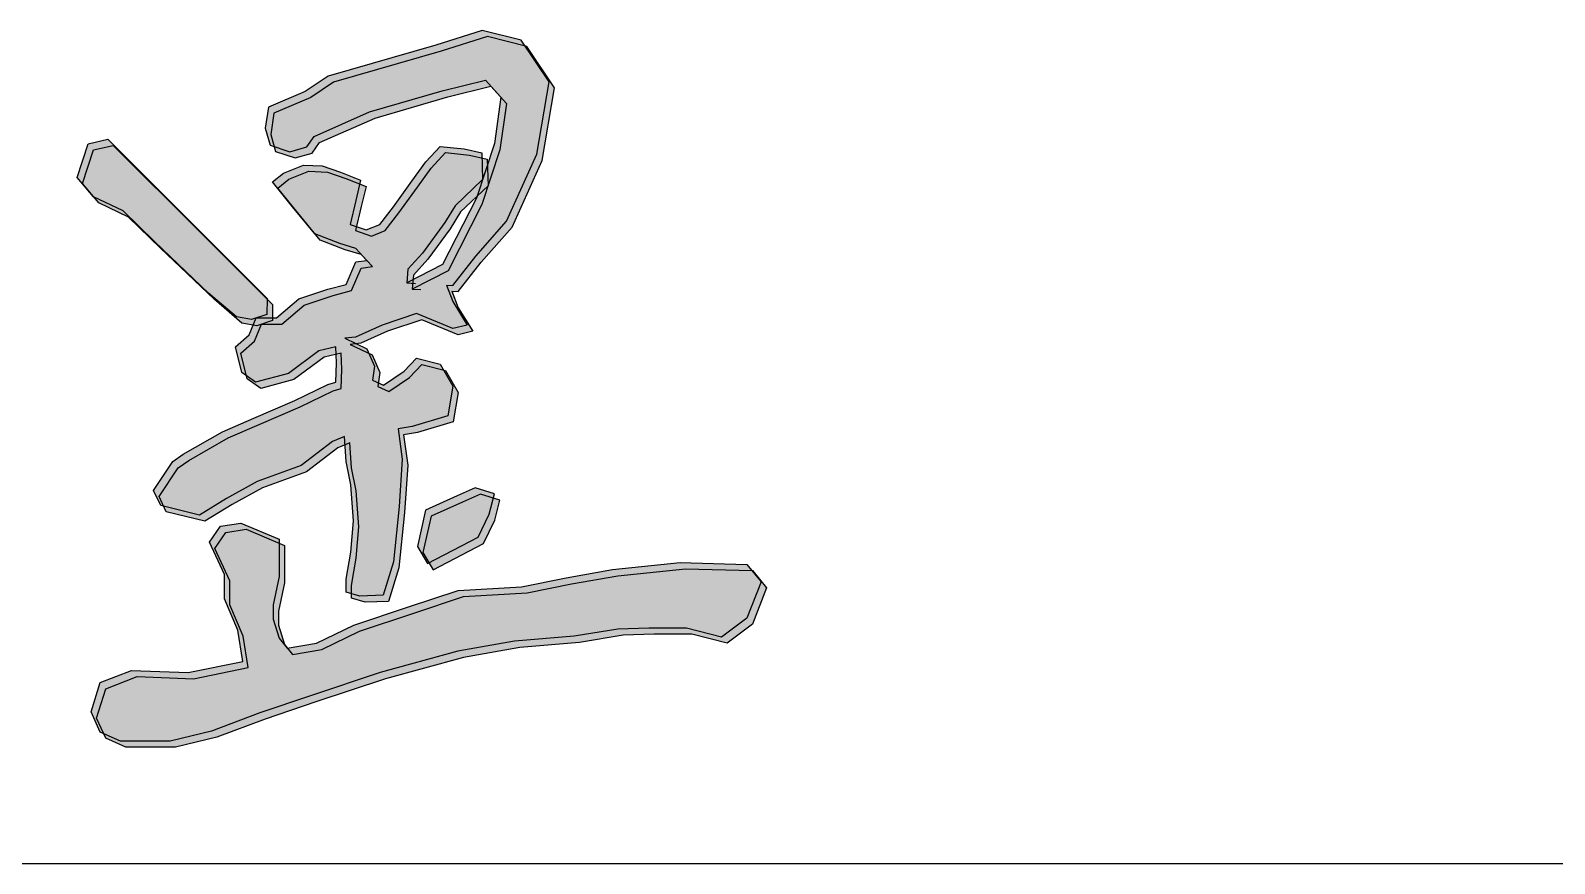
# Model space of a CAD drawing. Header units: inches. Extents: x -2316 to 955, y -265 to 742.
# Drawn here: x -1742.17 to -1733.62, y -160.74 to -156.06 of the extents above; entities that cross this region are included whole.
import ezdxf

# ---------------------------------------------------------------- set-up
doc = ezdxf.new("R2010")
doc.units = ezdxf.units.IN
doc.header["$LTSCALE"] = 1000
doc.header["$MEASUREMENT"] = 0
doc.layers.add('文字和字符', color=7, linetype='Continuous')

# ---------------------------------------------------------------- blocks, each defined once
blk = doc.blocks.new('TKK')
at = {"layer": '文字和字符', "lineweight": 25}
for points in [[(1153.985, 215.671), (1154.237, 216.013), (1154.354, 216.202), (1154.662, 216.497), (1154.652, 216.797), (1154.454, 216.842), (1154.183, 216.869), (1154.022, 216.695), (1153.867, 216.48), (1153.66, 216.191), (1153.506, 215.993), (1153.353, 215.93), (1153.173, 215.993), (1153.236, 216.263), (1153.29, 216.489), (1153.065, 216.579), (1152.857, 216.651), (1152.65, 216.66), (1152.424, 216.57), (1152.298, 216.471), (1152.524, 216.191), (1152.776, 215.885), (1153.056, 215.777), (1153.236, 215.723), (1153.362, 215.588), (1153.236, 215.57), (1153.128, 215.318), (1152.92, 215.263), (1152.596, 215.155), (1152.343, 214.941), (1152.117, 214.941), (1152.037, 214.75), (1151.883, 214.615), (1151.955, 214.326), (1152.109, 214.218), (1152.478, 214.317), (1152.821, 214.57), (1153.01, 214.615), (1153.019, 214.435), (1153.01, 214.218), (1152.92, 214.191), (1152.551, 214.011), (1152.091, 213.813), (1151.739, 213.66), (1151.297, 213.408), (1151.18, 213.326), (1150.964, 213.002), (1151.045, 212.831), (1151.478, 212.723), (1151.784, 212.912), (1152.127, 213.101), (1152.623, 213.281), (1152.974, 213.552), (1153.11, 213.606), (1153.128, 213.326), (1153.182, 213.065), (1153.209, 212.66), (1153.182, 212.308), (1153.128, 212.002), (1153.128, 211.858), (1153.281, 211.813), (1153.543, 211.822), (1153.66, 212.2), (1153.723, 212.822), (1153.759, 213.353), (1153.711, 213.694), (1153.869, 213.722), (1154.269, 213.841), (1154.326, 214.173), (1154.185, 214.421), (1153.92, 214.488), (1153.779, 214.342), (1153.548, 214.184), (1153.424, 214.24), (1153.446, 214.398), (1153.362, 214.595), (1153.114, 214.714), (1153.232, 214.725), (1153.531, 214.86), (1153.92, 214.99), (1154.326, 214.821), (1154.489, 214.86), (1154.328, 215.125), (1154.256, 215.311), (1154.327, 215.307), (1154.584, 215.637), (1154.932, 216.031), (1155.272, 216.782), (1155.409, 217.597), (1155.097, 218.064), (1154.657, 218.174), (1154.135, 218.009), (1152.925, 217.661), (1152.668, 217.487), (1152.256, 217.313), (1152.219, 217.075), (1152.274, 216.882), (1152.494, 216.809), (1152.687, 216.864), (1152.769, 216.983), (1153.392, 217.258), (1154.208, 217.496), (1154.694, 217.615), (1154.868, 217.423), (1154.795, 216.901), (1154.593, 216.287), (1154.212, 215.542), (1153.81, 215.334), (1153.822, 215.491)], [(1154.045, 215.602), (1154.298, 215.944), (1154.415, 216.133), (1154.723, 216.427), (1154.713, 216.728), (1154.514, 216.773), (1154.244, 216.8), (1154.083, 216.626), (1153.928, 216.41), (1153.72, 216.122), (1153.567, 215.924), (1153.414, 215.861), (1153.233, 215.924), (1153.297, 216.194), (1153.351, 216.419), (1153.125, 216.51), (1152.918, 216.582), (1152.71, 216.591), (1152.485, 216.501), (1152.359, 216.401), (1152.584, 216.122), (1152.837, 215.816), (1153.116, 215.708), (1153.297, 215.654), (1153.423, 215.519), (1153.297, 215.5), (1153.188, 215.248), (1152.981, 215.194), (1152.656, 215.086), (1152.404, 214.872), (1152.178, 214.872), (1152.097, 214.681), (1151.944, 214.546), (1152.016, 214.257), (1152.169, 214.149), (1152.539, 214.248), (1152.882, 214.5), (1153.071, 214.546), (1153.08, 214.365), (1153.071, 214.149), (1152.981, 214.122), (1152.611, 213.942), (1152.151, 213.744), (1151.8, 213.591), (1151.358, 213.338), (1151.241, 213.257), (1151.024, 212.933), (1151.105, 212.762), (1151.538, 212.654), (1151.845, 212.843), (1152.187, 213.032), (1152.683, 213.212), (1153.035, 213.482), (1153.17, 213.536), (1153.188, 213.257), (1153.242, 212.996), (1153.27, 212.59), (1153.242, 212.239), (1153.188, 211.933), (1153.188, 211.789), (1153.342, 211.744), (1153.603, 211.753), (1153.72, 212.131), (1153.784, 212.753), (1153.82, 213.284), (1153.772, 213.625), (1153.93, 213.653), (1154.33, 213.771), (1154.386, 214.104), (1154.245, 214.351), (1153.98, 214.419), (1153.839, 214.273), (1153.608, 214.115), (1153.484, 214.171), (1153.507, 214.329), (1153.422, 214.526), (1153.174, 214.644), (1153.293, 214.656), (1153.591, 214.791), (1153.98, 214.92), (1154.386, 214.751), (1154.55, 214.791), (1154.388, 215.056), (1154.316, 215.241), (1154.388, 215.238), (1154.645, 215.567), (1154.993, 215.961), (1155.332, 216.712), (1155.47, 217.527), (1155.158, 217.995), (1154.718, 218.104), (1154.196, 217.94), (1152.986, 217.592), (1152.729, 217.418), (1152.316, 217.243), (1152.28, 217.005), (1152.335, 216.813), (1152.555, 216.74), (1152.747, 216.795), (1152.83, 216.914), (1153.453, 217.189), (1154.269, 217.427), (1154.755, 217.546), (1154.929, 217.353), (1154.856, 216.831), (1154.654, 216.218), (1154.273, 215.472), (1153.871, 215.265), (1153.883, 215.421)]]:
    blk.add_hatch(color=1, dxfattribs=at).paths.add_polyline_path(points)
h = blk.add_hatch(color=1, dxfattribs=at)
h.paths.add_polyline_path([(1151.582, 215.221), (1151.895, 214.952), (1152.062, 214.923), (1152.237, 214.981), (1152.24, 215.16), (1151.419, 215.982), (1150.449, 216.95), (1150.228, 216.9), (1150.105, 216.522), (1150.287, 216.304), (1150.621, 216.144), (1150.978, 215.795)])
h.paths.add_polyline_path([(1154.021, 212.781), (1153.931, 212.372), (1154.044, 212.179), (1154.612, 212.474), (1154.737, 212.735), (1154.794, 212.962), (1154.578, 213.03), (1154.374, 212.94)])
h.paths.add_polyline_path([(1151.966, 211.078), (1151.352, 210.954), (1150.716, 210.976), (1150.364, 210.84), (1150.262, 210.511), (1150.364, 210.284), (1150.591, 210.182), (1151.148, 210.182), (1151.613, 210.295), (1152.159, 210.5), (1152.727, 210.693), (1153.51, 210.954), (1154.385, 211.192), (1155.021, 211.305), (1155.691, 211.362), (1156.18, 211.442), (1156.532, 211.453), (1156.952, 211.453), (1157.349, 211.351), (1157.633, 211.566), (1157.792, 211.975), (1157.633, 212.168), (1156.884, 212.191), (1156.123, 212.111), (1155.6, 212.02), (1155.1, 211.918), (1154.387, 211.877), (1153.828, 211.691), (1153.215, 211.487), (1152.795, 211.283), (1152.465, 211.226), (1152.374, 211.339), (1152.306, 211.555), (1152.306, 211.714), (1152.374, 212.032), (1152.374, 212.281), (1152.374, 212.452), (1151.943, 212.633), (1151.716, 212.599), (1151.591, 212.418), (1151.761, 212.054), (1151.761, 211.782), (1151.909, 211.43)])
h = blk.add_hatch(color=1, dxfattribs=at)
h.paths.add_polyline_path([(1151.643, 215.152), (1151.956, 214.883), (1152.123, 214.853), (1152.298, 214.912), (1152.301, 215.091), (1151.479, 215.912), (1150.51, 216.881), (1150.289, 216.831), (1150.165, 216.453), (1150.347, 216.235), (1150.682, 216.075), (1151.039, 215.726)])
h.paths.add_polyline_path([(1154.082, 212.711), (1153.991, 212.303), (1154.105, 212.11), (1154.673, 212.405), (1154.798, 212.666), (1154.854, 212.893), (1154.639, 212.961), (1154.434, 212.87)])
h.paths.add_polyline_path([(1152.026, 211.009), (1151.413, 210.884), (1150.777, 210.907), (1150.425, 210.771), (1150.322, 210.442), (1150.425, 210.215), (1150.652, 210.113), (1151.208, 210.113), (1151.674, 210.226), (1152.219, 210.43), (1152.787, 210.623), (1153.571, 210.884), (1154.446, 211.123), (1155.082, 211.236), (1155.752, 211.293), (1156.24, 211.372), (1156.592, 211.384), (1157.013, 211.384), (1157.41, 211.282), (1157.694, 211.497), (1157.853, 211.906), (1157.694, 212.099), (1156.944, 212.121), (1156.183, 212.042), (1155.661, 211.951), (1155.161, 211.849), (1154.448, 211.808), (1153.889, 211.622), (1153.276, 211.418), (1152.855, 211.213), (1152.526, 211.157), (1152.435, 211.27), (1152.367, 211.486), (1152.367, 211.645), (1152.435, 211.962), (1152.435, 212.212), (1152.435, 212.382), (1152.004, 212.564), (1151.776, 212.53), (1151.651, 212.348), (1151.822, 211.985), (1151.822, 211.713), (1151.969, 211.361)])
at = {"layer": '文字和字符'}
blk.add_line((1065.4, 208.806), (1179, 208.806), dxfattribs=at)
at = {"layer": '文字和字符', "color": 1, "lineweight": 25}
for points in [[(1154.256, 215.311), (1154.327, 215.307), (1154.584, 215.637), (1154.932, 216.031), (1155.272, 216.782), (1155.409, 217.597), (1155.097, 218.064), (1154.657, 218.174), (1154.135, 218.009), (1152.925, 217.661), (1152.668, 217.487), (1152.256, 217.313), (1152.219, 217.075), (1152.274, 216.882), (1152.494, 216.809), (1152.687, 216.864), (1152.769, 216.983)], [(1154.316, 215.241), (1154.388, 215.238), (1154.645, 215.567), (1154.993, 215.961), (1155.332, 216.712), (1155.47, 217.527), (1155.158, 217.995), (1154.718, 218.104), (1154.196, 217.94), (1152.986, 217.592), (1152.729, 217.418), (1152.316, 217.243), (1152.28, 217.005), (1152.335, 216.813), (1152.555, 216.74), (1152.747, 216.795), (1152.83, 216.914)], [(1152.769, 216.983), (1153.392, 217.258), (1154.208, 217.496), (1154.694, 217.615), (1154.868, 217.423), (1154.795, 216.901), (1154.593, 216.287), (1154.212, 215.542), (1153.81, 215.334), (1153.906, 215.329)], [(1152.83, 216.914), (1153.453, 217.189), (1154.269, 217.427), (1154.755, 217.546), (1154.929, 217.353), (1154.856, 216.831), (1154.654, 216.218), (1154.273, 215.472), (1153.871, 215.265), (1153.966, 215.26)], [(1150.449, 216.95), (1151.419, 215.982), (1152.24, 215.16), (1152.237, 214.981), (1152.062, 214.923), (1151.895, 214.952), (1151.582, 215.221), (1150.978, 215.795), (1150.621, 216.144), (1150.287, 216.304), (1150.105, 216.522), (1150.228, 216.9), (1150.449, 216.95)], [(1150.51, 216.881), (1151.479, 215.912), (1152.301, 215.091), (1152.298, 214.912), (1152.123, 214.853), (1151.956, 214.883), (1151.643, 215.152), (1151.039, 215.726), (1150.682, 216.075), (1150.347, 216.235), (1150.165, 216.453), (1150.289, 216.831), (1150.51, 216.881)], [(1154.256, 215.311), (1154.328, 215.125), (1154.489, 214.86), (1154.326, 214.821), (1153.92, 214.99), (1153.531, 214.86), (1153.232, 214.725), (1153.114, 214.714), (1153.362, 214.595), (1153.446, 214.398), (1153.424, 214.24), (1153.548, 214.184), (1153.779, 214.342), (1153.92, 214.488), (1154.185, 214.421), (1154.326, 214.173), (1154.269, 213.841), (1153.869, 213.722), (1153.711, 213.694), (1153.759, 213.353), (1153.723, 212.822), (1153.66, 212.2), (1153.543, 211.822), (1153.281, 211.813), (1153.128, 211.858), (1153.128, 212.002), (1153.182, 212.308), (1153.209, 212.66), (1153.182, 213.065), (1153.128, 213.326), (1153.11, 213.606), (1152.974, 213.552), (1152.623, 213.281), (1152.127, 213.101), (1151.784, 212.912), (1151.478, 212.723), (1151.045, 212.831), (1150.964, 213.002), (1151.18, 213.326), (1151.297, 213.408), (1151.739, 213.66), (1152.091, 213.813), (1152.551, 214.011), (1152.92, 214.191), (1153.01, 214.218), (1153.019, 214.435), (1153.01, 214.615), (1153.01, 214.615), (1152.821, 214.57), (1152.478, 214.317), (1152.109, 214.218), (1151.955, 214.326), (1151.883, 214.615), (1152.037, 214.75), (1152.117, 214.941), (1152.343, 214.941), (1152.596, 215.155), (1152.92, 215.263), (1153.128, 215.318), (1153.236, 215.57), (1153.362, 215.588), (1153.236, 215.723), (1153.056, 215.777), (1152.776, 215.885), (1152.524, 216.191), (1152.298, 216.471), (1152.424, 216.57), (1152.65, 216.66), (1152.857, 216.651), (1153.065, 216.579), (1153.29, 216.489), (1153.236, 216.263), (1153.173, 215.993), (1153.353, 215.93), (1153.506, 215.993), (1153.66, 216.191), (1153.867, 216.48), (1154.022, 216.695), (1154.183, 216.869), (1154.454, 216.842), (1154.652, 216.797), (1154.662, 216.497), (1154.354, 216.202), (1154.237, 216.013), (1153.985, 215.671), (1153.822, 215.491), (1153.81, 215.334)], [(1154.316, 215.241), (1154.388, 215.056), (1154.55, 214.791), (1154.386, 214.751), (1153.98, 214.92), (1153.591, 214.791), (1153.293, 214.656), (1153.174, 214.644), (1153.422, 214.526), (1153.507, 214.329), (1153.484, 214.171), (1153.608, 214.115), (1153.839, 214.273), (1153.98, 214.419), (1154.245, 214.351), (1154.386, 214.104), (1154.33, 213.771), (1153.93, 213.653), (1153.772, 213.625), (1153.82, 213.284), (1153.784, 212.753), (1153.72, 212.131), (1153.603, 211.753), (1153.342, 211.744), (1153.188, 211.789), (1153.188, 211.933), (1153.242, 212.239), (1153.27, 212.59), (1153.242, 212.996), (1153.188, 213.257), (1153.17, 213.536), (1153.035, 213.482), (1152.683, 213.212), (1152.187, 213.032), (1151.845, 212.843), (1151.538, 212.654), (1151.105, 212.762), (1151.024, 212.933), (1151.241, 213.257), (1151.358, 213.338), (1151.8, 213.591), (1152.151, 213.744), (1152.611, 213.942), (1152.981, 214.122), (1153.071, 214.149), (1153.08, 214.365), (1153.071, 214.546), (1153.071, 214.546), (1152.882, 214.5), (1152.539, 214.248), (1152.169, 214.149), (1152.016, 214.257), (1151.944, 214.546), (1152.097, 214.681), (1152.178, 214.872), (1152.404, 214.872), (1152.656, 215.086), (1152.981, 215.194), (1153.188, 215.248), (1153.297, 215.5), (1153.423, 215.519), (1153.297, 215.654), (1153.116, 215.708), (1152.837, 215.816), (1152.584, 216.122), (1152.359, 216.401), (1152.485, 216.501), (1152.71, 216.591), (1152.918, 216.582), (1153.125, 216.51), (1153.351, 216.419), (1153.297, 216.194), (1153.233, 215.924), (1153.414, 215.861), (1153.567, 215.924), (1153.72, 216.122), (1153.928, 216.41), (1154.083, 216.626), (1154.244, 216.8), (1154.514, 216.773), (1154.713, 216.728), (1154.723, 216.427), (1154.415, 216.133), (1154.298, 215.944), (1154.045, 215.602), (1153.883, 215.421), (1153.871, 215.265)], [(1154.374, 212.94), (1154.021, 212.781), (1153.931, 212.372), (1154.044, 212.179), (1154.612, 212.474), (1154.737, 212.735), (1154.794, 212.962), (1154.578, 213.03), (1154.374, 212.94)], [(1154.434, 212.87), (1154.082, 212.711), (1153.991, 212.303), (1154.105, 212.11), (1154.673, 212.405), (1154.798, 212.666), (1154.854, 212.893), (1154.639, 212.961), (1154.434, 212.87)], [(1151.943, 212.633), (1152.374, 212.452), (1152.374, 212.281), (1152.374, 212.032), (1152.306, 211.714), (1152.306, 211.555), (1152.374, 211.339), (1152.465, 211.226), (1152.795, 211.283), (1153.215, 211.487), (1153.828, 211.691), (1154.387, 211.877), (1155.1, 211.918), (1155.6, 212.02), (1156.123, 212.111), (1156.884, 212.191), (1157.633, 212.168), (1157.792, 211.975), (1157.633, 211.566), (1157.349, 211.351), (1156.952, 211.453), (1156.532, 211.453), (1156.18, 211.442), (1155.691, 211.362), (1155.021, 211.305), (1154.385, 211.192), (1153.51, 210.954), (1152.727, 210.693), (1152.159, 210.5), (1151.613, 210.295), (1151.148, 210.182), (1150.591, 210.182), (1150.364, 210.284), (1150.262, 210.511), (1150.364, 210.84), (1150.716, 210.976), (1151.352, 210.954), (1151.966, 211.078), (1151.909, 211.43), (1151.761, 211.782), (1151.761, 212.054), (1151.591, 212.418), (1151.716, 212.599), (1151.943, 212.633)], [(1152.004, 212.564), (1152.435, 212.382), (1152.435, 212.212), (1152.435, 211.962), (1152.367, 211.645), (1152.367, 211.486), (1152.435, 211.27), (1152.526, 211.157), (1152.855, 211.213), (1153.276, 211.418), (1153.889, 211.622), (1154.448, 211.808), (1155.161, 211.849), (1155.661, 211.951), (1156.183, 212.042), (1156.944, 212.121), (1157.694, 212.099), (1157.853, 211.906), (1157.694, 211.497), (1157.41, 211.282), (1157.013, 211.384), (1156.592, 211.384), (1156.24, 211.372), (1155.752, 211.293), (1155.082, 211.236), (1154.446, 211.123), (1153.571, 210.884), (1152.787, 210.623), (1152.219, 210.43), (1151.674, 210.226), (1151.208, 210.113), (1150.652, 210.113), (1150.425, 210.215), (1150.322, 210.442), (1150.425, 210.771), (1150.777, 210.907), (1151.413, 210.884), (1152.026, 211.009), (1151.969, 211.361), (1151.822, 211.713), (1151.822, 211.985), (1151.651, 212.348), (1151.776, 212.53), (1152.004, 212.564)]]:
    blk.add_lwpolyline(points, dxfattribs=at)

msp = doc.modelspace()

# ---------------------------------------------------------------- block references
at = {"xscale": 0.4995794785534144, "yscale": 0.4995794785534144, "zscale": 0.4995794785534144}
msp.add_blockref('TKK', (-2316.4807, -265.0585), dxfattribs=at)

doc.saveas('drawing.dxf')
